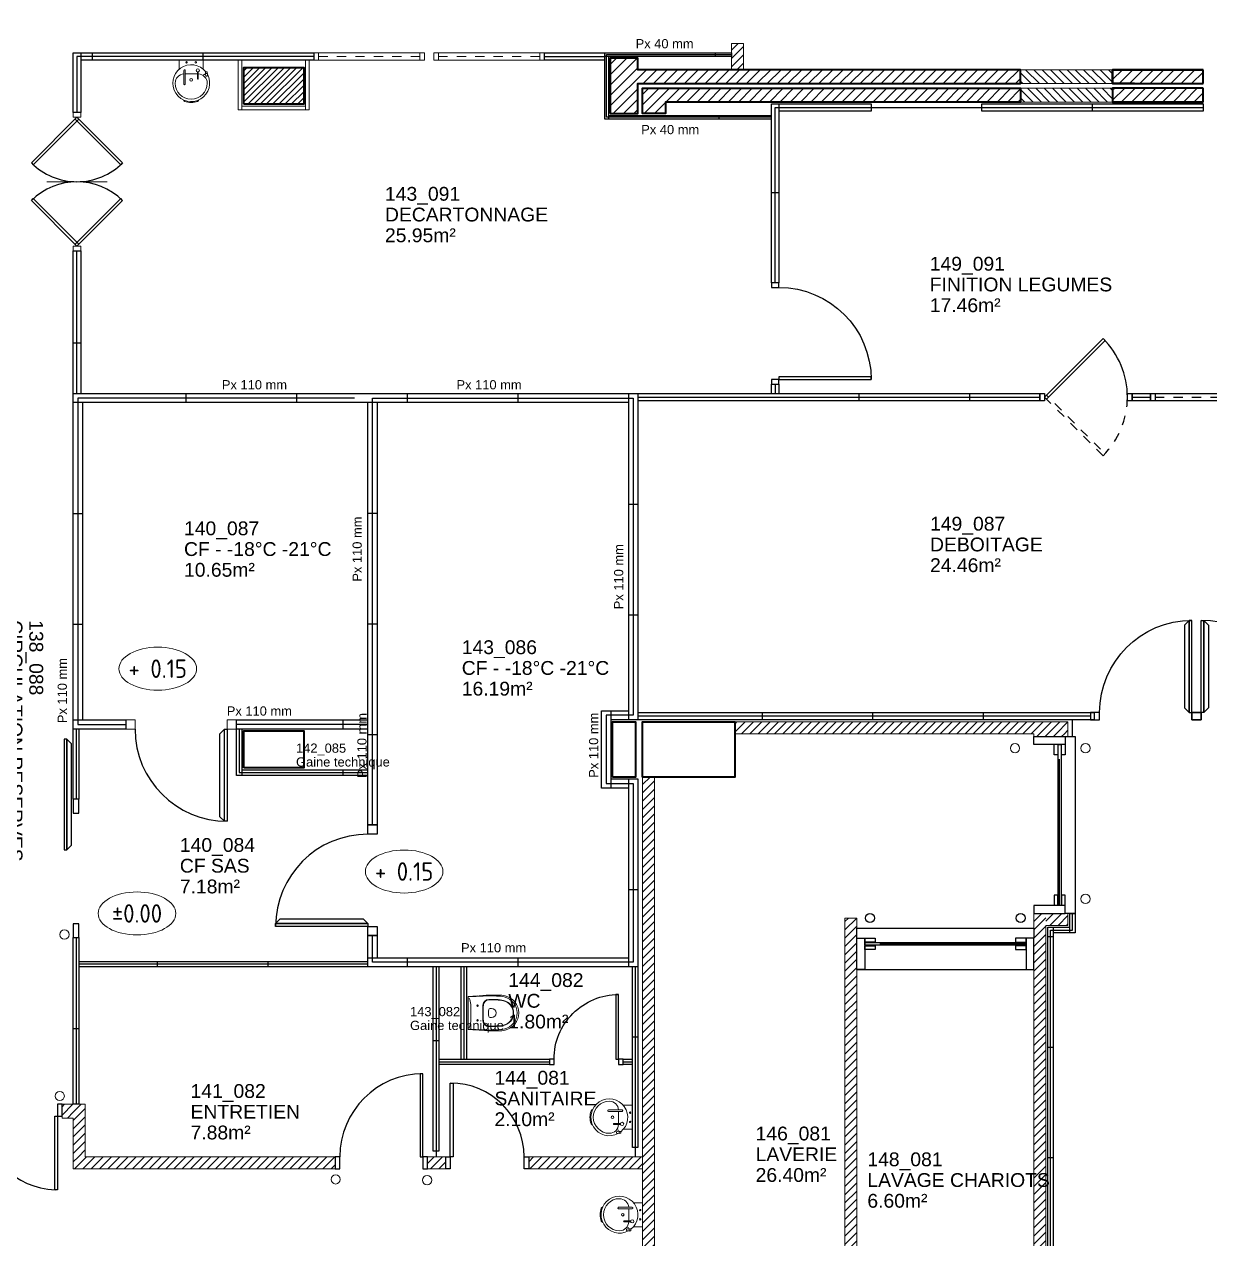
# Model space of a CAD drawing. Header units: metres. Extents: x -8 to 247, y -4 to 148.
# Drawn here: x 138.28 to 151.14, y 80.04 to 93.22 of the extents above; entities that cross this region are included whole.
import ezdxf
from ezdxf.enums import TextEntityAlignment as Align

# ---------------------------------------------------------------- set-up
doc = ezdxf.new("R2010")
doc.units = ezdxf.units.M
doc.header["$LTSCALE"] = 5
for name, pattern in [('AXE', [2, 1.25, -0.25, 0.25, -0.25]), ('AXES', [50.8, 31.75, -6.35, 6.35, -6.35]), ('CACHE', [9.525, 6.35, -3.175]), ('CACHÉ', [0.25, 0.125, -0.125])]:
    doc.linetypes.add(name, pattern=pattern)
doc.layers.get('0').update_dxf_attribs({"lineweight": 0})
for name, color, linetype, lineweight in [('007 Fenêtres', 4, 'Continuous', 0), ('_AC2R-PRO-MACON', 7, 'Continuous', 5), ('_AC2R-PRO-MACONNERIE-130 mm', 7, 'Continuous', 18), ('_AC2R-PRO-PANNEAUX 110mm', 7, 'Continuous', 9), ('_AC2R-PRO-PANNEAUX 40mm', 7, 'Continuous', 5), ('A_MURS_STRU', 7, 'Continuous', 35), ('A_SANI', 5, 'Continuous', 20), ('RDC', 7, 'Continuous', 0)]:
    doc.layers.add(name, color=color, linetype=linetype, lineweight=lineweight)
for name, color, linetype in [('A_Etiqu_Gaine', 7, 'Continuous'), ('A_Etiqu_Gaine_ancien', 7, 'Continuous'), ('A_Etiqu_Gaine_code', 7, 'Continuous'), ('A_Etiqu_Local', 7, 'Continuous'), ('A_MUR_CLOI', 7, 'Continuous'), ('A_PORT', 7, 'Continuous')]:
    doc.layers.add(name, color=color, linetype=linetype)
doc.styles.add('ARIAL', font='arial.ttf', dxfattribs={"height": 30})
doc.styles.add('Attribut', font='arial.ttf')
doc.styles.add('COTES', font='isocp.shx', dxfattribs={"height": 20})
doc.linetypes.add('ISOLATION', pattern='A,0.0001,-0.1,[134,ltypeshp.shx,S=0.1,R=0,X=-0.1,Y=0],-0.2,[134,ltypeshp.shx,S=0.1,R=180,X=0.1,Y=0],-0.1', length=0.4001)
pattern_1 = [(45, (106.24705, -69.066566), (-0.04490128, 0.04490128), [])]
pattern_2 = [(45, (-118.550106, -211.35183), (-0.044901281, 0.044901281), [])]

# ---------------------------------------------------------------- blocks, each defined once
blk = doc.blocks.new('Porte90-VV-ep8')
at = {"linetype": 'Continuous', "flags": 128}
for points in [[(5, 4), (68.6, 67.6), (70.8, 65.5), (7.1, 1.9), (5, 4)], [(5, 8), (5, 0), (0, 0), (0, 8), (5, 8)], [(100, 8), (100, 0), (95, 0), (95, 8), (100, 8)]]:
    blk.add_lwpolyline(points, dxfattribs=at)
at = {"linetype": 'CACHÉ', "flags": 128}
blk.add_lwpolyline([(5, 4), (68.6, -59.6), (70.8, -57.5), (7.1, 6.1), (5, 4)], dxfattribs=at)
at = {"linetype": 'Continuous'}
blk.add_arc((5, 4), 90, 0, 45, dxfattribs=at)
at = {"linetype": 'CACHÉ'}
blk.add_arc((5, 4), 90, 315, 0, dxfattribs=at)
blk = doc.blocks.new('LAVE-MAINS')
for p, q in [((-13, 0), (-13, -9.8)), ((13, 0), (-13, 0)), ((13, 0), (13, -9.8)), ((-8, -11.2), (-8, -26)), ((-6.4, -11.2), (-6.4, -26)), ((6.8, -20.1), (6.8, -12.9)), ((7.7, -20.1), (7.7, -12.9)), ((15.5, -12.7), (15.5, -14.4)), ((17.4, -12.7), (15.5, -12.7)), ((17.4, -14.4), (17.4, -12.7)), ((-6.4, -15), (6.8, -15)), ((15.4, -15.5), (13.5, -15.5)), ((15.2, -14.4), (17.7, -14.4)), ((15.8, -17.3), (15.2, -14.4)), ((17.2, -17.3), (15.8, -17.3)), ((17.7, -14.4), (17.2, -17.3))]:
    blk.add_line(p, q)
for centre, radius in [((-5, -2.5), 0.8), ((5, -2.5), 0.8), ((7.2, -11.2), 1.75), ((0, -21.5), 1.45)]:
    blk.add_circle(centre, radius)
for centre, radius, start, end in [((0, -25), 20, 37.9519, 28.7298), ((-7.2, -11.2), 0.8, 0, 180), ((-7.4, -25), 10, 93.5292, 179.7497), ((0, -25), 17.4, 180.0042, 359.9958), ((-7.2, -26), 0.8, 180, 0), ((7.2, -20.1), 0.45, 180, 0), ((7.4, -25), 10, 0.2503, 88.4782), ((-6.3, -42.8), 2.12, 189.2073, 251.3363), ((0, -25), 21, 250.4755, 289.5245), ((6.3, -42.8), 2.12, 288.6637, 350.7927)]:
    blk.add_arc(centre, radius, start, end)
blk = doc.blocks.new('A$C5AEA0F8C')
at = {"linetype": 'AXES', "ltscale": 0.01}
blk.add_line((1.75, 0.28), (0, 0.28), dxfattribs=at)
at = {"linetype": 'CACHE', "ltscale": 0.5}
for points in [[(-0.085, 0.34), (-0.085, 0.34), (-0.085, 0.45), (1.835, 0.45), (1.835, 0.34), (1.835, 0.34)], [(0, 0.295), (1.75, 0.295), (1.75, 0.265), (0, 0.265), (0, 0.295)]]:
    blk.add_lwpolyline(points, dxfattribs=at)
at = {"ltscale": 100}
for points in [[(-0.085, 0), (-0.085, 0.34), (0, 0.34), (0, 0)], [(1.835, 0), (1.835, 0.34), (1.75, 0.34), (1.75, 0)]]:
    blk.add_lwpolyline(points, close=True, dxfattribs=at)
for points in [[(0, 0.34), (0.115, 0.34), (0.115, 0.3), (0, 0.3), (0, 0.34)], [(1.75, 0.34), (1.635, 0.34), (1.635, 0.3), (1.75, 0.3), (1.75, 0.34)], [(0, 0.26), (0.115, 0.26), (0.115, 0.22), (0, 0.22), (0, 0.26)], [(1.75, 0.26), (1.635, 0.26), (1.635, 0.22), (1.75, 0.22), (1.75, 0.26)]]:
    blk.add_lwpolyline(points, dxfattribs=at)
for centre in [(0.0575, 0.56), (1.6925, 0.56)]:
    blk.add_circle(centre, 0.05, dxfattribs=at)
blk = doc.blocks.new('A$C1FAD6000')
at = {"linetype": 'AXE', "ltscale": 0.01}
blk.add_line((0.05, -0.04), (1.15, -0.04), dxfattribs=at)
blk.add_lwpolyline([(1.2, -0.08), (0, -0.08), (0, -0.08), (0, 0), (1.2, 0)], close=True)
at = {"ltscale": 100}
for points in [[(0, 0), (0.05, 0), (0.05, -0.08), (0, -0.08)], [(1.15, 0), (1.2, 0), (1.2, -0.08), (1.15, -0.08)]]:
    blk.add_lwpolyline(points, close=True, dxfattribs=at)
blk = doc.blocks.new('Porte100-ep8')
at = {"linetype": 'Continuous', "flags": 128}
for points in [[(5, 8), (5, 108), (8, 108), (8, 8), (5, 8)], [(5, 8), (5, 0), (0, 0), (0, 8), (5, 8)], [(110, 8), (110, 0), (105, 0), (105, 8), (110, 8)]]:
    blk.add_lwpolyline(points, dxfattribs=at)
at = {"linetype": 'Continuous'}
blk.add_arc((5, 8), 100, 0, 90, dxfattribs=at)
blk = doc.blocks.new('A$C7E4E28A2')
at = {"linetype": 'AXE', "ltscale": 0.01}
blk.add_line((0.05, -0.04), (1.15, -0.04), dxfattribs=at)
blk.add_lwpolyline([(1.2, -0.08), (0, -0.08), (0, -0.08), (0, 0), (1.2, 0)], close=True)
at = {"ltscale": 100}
for points in [[(0, 0), (0.05, 0), (0.05, -0.08), (0, -0.08)], [(1.15, 0), (1.2, 0), (1.2, -0.08), (1.15, -0.08)]]:
    blk.add_lwpolyline(points, close=True, dxfattribs=at)
blk = doc.blocks.new('Porte-coul-120-ep6')
at = {"linetype": 'Continuous'}
for points in [[(-16, 65.2), (-16, -54.8), (-13, -54.8), (-13, 65.2), (-16, 65.2)], [(-13, 65.2), (-13, -54.8), (-8, -49.8), (-8, 60.2), (-13, 65.2)], [(-6, -15), (0, -15), (0, 0), (-6, 0), (-6, -15)], [(-6, -150), (0, -150), (0, -135), (-6, -135), (-6, -150)]]:
    blk.add_lwpolyline(points, dxfattribs=at)
blk.add_lwpolyline([(-13, -67, 0, 0, 0), (-13, -84.7, 5, 0, 0), (-13, -98.1, 0, 0, 0)], format="xyseb")
blk = doc.blocks.new('Porte100-cf-ep10')
at = {"linetype": 'Continuous', "flags": 128}
for points in [[(10, 10), (10, 110), (13, 110), (13, 10), (10, 10)], [(13, 10), (13, 110), (18, 105), (18, 15), (13, 10)], [(10, 10), (10, 0), (0, 0), (0, 10), (10, 10)], [(120, 10), (120, 0), (110, 0), (110, 10), (120, 10)]]:
    blk.add_lwpolyline(points, dxfattribs=at)
at = {"linetype": 'Continuous'}
blk.add_arc((10, 10), 100, 0, 90, dxfattribs=at)
blk = doc.blocks.new('Niv')
at = {"color": 143}
blk.add_ellipse((0, 0), major_axis=(-42.1, 0), ratio=0.553951, dxfattribs=at)
at = {"style": 'COTES'}
blk.add_attdef('%%P0.00', text='', height=20, dxfattribs=at).set_placement((0, 0), align=Align.MIDDLE_CENTER)
blk = doc.blocks.new('Porte70-ep6')
at = {"linetype": 'Continuous', "flags": 128}
for points in [[(6, -5), (0, -5), (0, 0), (6, 0), (6, -5)], [(6, -5), (76, -5), (76, -8), (6, -8), (6, -5)], [(6, -80), (0, -80), (0, -75), (6, -75), (6, -80)]]:
    blk.add_lwpolyline(points, dxfattribs=at)
at = {"linetype": 'Continuous'}
blk.add_arc((6, -5), 70, 270, 0, dxfattribs=at)
blk = doc.blocks.new('A$C43EE49F6')
at = {"linetype": 'Continuous'}
for points in [[(0.05, 0.13), (0.05, 0.93), (0.08, 0.93), (0.08, 0.13), (0.05, 0.13)], [(0.05, 0.13), (0.05, 0), (0, 0), (0, 0.13), (0.05, 0.13)], [(0.9, 0.13), (0.9, 0), (0.85, 0), (0.85, 0.13), (0.9, 0.13)]]:
    blk.add_lwpolyline(points, dxfattribs=at)
blk.add_arc((0.05, 0.13), 0.8, 360, 90, dxfattribs=at)
blk = doc.blocks.new('A$C7E3744BD')
for p, q in [((-0.05, 0.271), (-0.05, 0.256)), ((0.05, 0.271), (0.05, 0.256))]:
    blk.add_line(p, q)
at = {"ltscale": 100}
blk.add_line((-0.178, 0.02), (0.178, 0.02), dxfattribs=at)
for centre in [(-0.08, 0.12), (0.08, 0.12)]:
    blk.add_circle(centre, 0.008)
for centre, radius, start, end in [((0, 0.379), 0.19, 90, 168.1162), ((0, 0.372), 0.178, 90, 167.7106), ((0, 0.379), 0.19, 11.8838, 90), ((0, 0.372), 0.178, 12.2894, 90), ((0.205, 0.336), 0.4, 168.1162, 177.9759), ((0.266, 0.315), 0.45, 167.7106, 178.4657), ((0.266, 0.315), 0.412, 167.7106, 178.4657), ((0.266, 0.315), 0.407, 167.7106, 178.4657), ((0, 0.372), 0.14, 90, 167.7106), ((0, 0.372), 0.135, 90, 167.7106), ((0, 0.372), 0.14, 12.2894, 90), ((0, 0.372), 0.135, 12.2894, 90), ((-0.266, 0.315), 0.407, 1.5343, 12.2894), ((-0.266, 0.315), 0.412, 1.5343, 12.2894), ((-0.266, 0.315), 0.45, 1.5343, 12.2894), ((-0.205, 0.336), 0.4, 2.0241, 11.8838), ((1.005, 0.307), 1.2, 177.9759, 185.3183), ((1.115, 0.278), 1.3, 177.8769, 180.8943), ((1.115, 0.278), 1.262, 177.8769, 180.8943), ((1.115, 0.278), 1.257, 177.8769, 180.8943), ((0, 0.271), 0.05, 360, 180), ((-1.115, 0.278), 1.257, 359.1057, 2.1231), ((-1.115, 0.278), 1.262, 359.1057, 2.1231), ((-1.115, 0.278), 1.3, 359.1057, 2.1231), ((-1.005, 0.307), 1.2, 354.6817, 2.0241), ((-4.675, -0.17), 4.5, 3.6445, 4.6693), ((5.314, 0.355), 5.5, 181.0116, 182.6085), ((5.314, 0.355), 5.462, 181.0116, 181.1837), ((-0.082, 0.244), 0.065, 181.1837, 266.7423), ((5.314, 0.355), 5.457, 181.0116, 181.1837), ((-0.082, 0.244), 0.06, 181.1837, 266.7423), ((0, 1.676), 1.495, 266.7423, 273.2577), ((0, 1.676), 1.5, 266.7423, 273.2577), ((-0.035, 0.256), 0.015, 180, 262.9459), ((0, 0.539), 0.3, 262.9459, 277.0541), ((0.035, 0.256), 0.015, 277.0541, 0), ((0.082, 0.244), 0.065, 273.2577, 358.8163), ((0.082, 0.244), 0.06, 273.2577, 358.8163), ((-5.314, 0.355), 5.457, 358.8163, 358.9884), ((-5.314, 0.355), 5.462, 358.8163, 358.9884), ((-5.314, 0.355), 5.5, 357.3915, 358.9884), ((4.675, -0.17), 4.5, 175.3307, 176.3555), ((14.791, 0.973), 15, 183.2761, 183.6431), ((14.807, 0.729), 15, 182.3853, 182.7047), ((-0.08, -0.153), 0.2, 93.5384, 114.0151), ((0, -1.451), 1.5, 90, 93.5384), ((0, -1.451), 1.5, 86.4616, 90), ((0.08, -0.153), 0.2, 65.9849, 86.4616), ((-14.807, 0.729), 15, 357.2953, 357.6147), ((-14.791, 0.973), 15, 356.3569, 356.7239)]:
    blk.add_arc(centre, radius, start, end)
blk = doc.blocks.new('A$C312D75F8')
at = {"linetype": 'Continuous'}
for points in [[(-0.05, 0.13), (-0.05, 1.03), (-0.08, 1.03), (-0.08, 0.13), (-0.05, 0.13)], [(-1, 0.13), (-1, 0), (-0.95, 0), (-0.95, 0.13), (-1, 0.13)], [(-0.05, 0.13), (-0.05, 0), (0, 0), (0, 0.13), (-0.05, 0.13)]]:
    blk.add_lwpolyline(points, dxfattribs=at)
blk.add_arc((-0.05, 0.13), 0.9, 90, 180, dxfattribs=at)
blk = doc.blocks.new('A_Etiqu_Local')
at = {"style": 'Attribut', "flags": 1}
for tag, p in [('CODE_HOPITAL', (-0.446, 1.632)), ('CODE_SITE', (-0.446, 1.407)), ('CODE_BATIMENT', (-0.446, 1.182)), ('CODE_SECTEUR', (-0.446, 0.957)), ('CODE_ETAGE', (-0.446, 0.732)), ('NOM_NORMALISE', (-0.446, -0.843)), ('SECTEUR_ACTIVITE', (-0.446, -1.068)), ('SOUS_SECTEUR_ACTIVITE', (-0.446, -1.293)), ('VOLUME', (-0.446, -1.518)), ('SERVICE', (-0.446, -1.743)), ('CODE_UG', (-0.446, -1.968)), ('CODE_UA', (-0.446, -2.193)), ('CODE_POLE', (-0.446, -2.418)), ('OCCUPANT_EXTERNE', (-0.446, -2.643)), ('DISPONIBILITE', (-0.446, -2.868)), ('ACCES_HANDICAPES', (-0.446, -3.093)), ('NATURE_SOL', (-0.446, -3.318)), ('RISQUE_LABORATOIRE', (-0.446, -3.543)), ('AMIANTE', (-0.446, -3.768))]:
    blk.add_attdef(tag, p, '', height=0.15, dxfattribs=at)
at = {"layer": 'A_Etiqu_Local', "style": 'Attribut'}
for tag, p in [('CODE_PIECE', (-0.446, 0.282)), ('NOM_USAGE', (-0.446, 0.057)), ('SURFACE', (-0.446, -0.168))]:
    blk.add_attdef(tag, p, '', height=0.15, dxfattribs=at)
blk = doc.blocks.new('A_Etiqu_Gaine')
at = {"style": 'Attribut', "flags": 1}
for tag, p in [('CODE_HOPITAL', (-0.432, 0.865)), ('CODE_SITE', (-0.432, 0.715)), ('CODE_BATIMENT', (-0.432, 0.565)), ('CODE_SECTEUR', (-0.432, 0.415)), ('CODE_ETAGE', (-0.432, 0.265)), ('NOM_NORMALISE', (-0.432, -0.335)), ('SECTEUR_ACTIVITE', (-0.432, -0.485)), ('SOUS_SECTEUR_ACTIVITE', (-0.432, -0.635)), ('SURFACE', (-0.432, -0.785)), ('CODE_UG', (-0.432, -0.935)), ('CODE_POLE', (-0.432, -1.085)), ('AMIANTE', (-0.432, -1.235))]:
    blk.add_attdef(tag, p, '', height=0.1, dxfattribs=at)
at = {"layer": 'A_Etiqu_Gaine', "style": 'Attribut'}
blk.add_attdef('NOM_USAGE', (-0.432, -0.185), '', height=0.1, dxfattribs=at)
at = {"layer": 'A_Etiqu_Gaine_ancien', "style": 'Attribut'}
blk.add_attdef('CODE_PIECE_ANCIEN', (-0.432, 0.115), '', height=0.1, dxfattribs=at)
at = {"layer": 'A_Etiqu_Gaine_code', "style": 'Attribut'}
blk.add_attdef('CODE_PIECE', (-0.432, -0.035), '', height=0.1, dxfattribs=at)
blk = doc.blocks.new('Porte100-cf-ep8')
at = {"linetype": 'Continuous', "flags": 128}
for points in [[(10, 8), (10, 108), (13, 108), (13, 8), (10, 8)], [(13, 8), (13, 108), (18, 103), (18, 13), (13, 8)], [(10, 8), (10, 0), (0, 0), (0, 8), (10, 8)], [(120, 8), (120, 0), (110, 0), (110, 8), (120, 8)]]:
    blk.add_lwpolyline(points, dxfattribs=at)
at = {"linetype": 'Continuous'}
blk.add_arc((10, 8), 100, 0, 90, dxfattribs=at)

msp = doc.modelspace()

# ---------------------------------------------------------------- hatches: boundary and pattern name
at = {"layer": '_AC2R-PRO-MACON', "ltscale": 0.01}
h = msp.add_hatch(dxfattribs=at)
h.set_pattern_fill('ANSI31', color=8, scale=0.02, angle=90, style=0)
h.set_pattern_definition([(135, (-118.550106, -211.35183), (-0.044901281, -0.044901281), [])])
h.paths.add_polyline_path([(149.091, 92.724), (150.091, 92.724), (150.091, 92.574), (149.091, 92.574)])
h.paths.add_polyline_path([(149.091, 92.524), (150.091, 92.524), (150.091, 92.374), (149.091, 92.374)])
at = {"layer": '_AC2R-PRO-MACONNERIE-130 mm'}
h = msp.add_hatch(dxfattribs=at)
h.set_pattern_fill('ANSI31', color=8, scale=0.02, style=0)
h.set_pattern_definition([(45, (-118.550106, -211.35183), (-0.044901281, 0.044901281), [])])
h.paths.add_polyline_path([(145.956, 92.724), (146.086, 92.724), (146.086, 93.009), (145.956, 93.009)])
h = msp.add_hatch(dxfattribs=at)
h.set_pattern_fill('ANSI31', color=8, scale=0.02, style=0)
h.set_pattern_definition(pattern_1)
h.paths.add_polyline_path([(149.606, 85.649), (145.991, 85.649), (145.991, 85.519), (149.606, 85.519)])
h = msp.add_hatch(dxfattribs=at)
h.set_pattern_fill('ANSI31', color=8, scale=0.02, style=0)
h.set_pattern_definition(pattern_1)
h.paths.add_polyline_path([(149.606, 85.519), (149.236, 85.519), (149.236, 85.489), (149.606, 85.489)])
h = msp.add_hatch(dxfattribs=at)
h.set_pattern_fill('ANSI31', color=8, scale=0.02, style=0)
h.set_pattern_definition(pattern_2)
h.paths.add_polyline_path([(145.121, 85.049), (144.991, 85.049), (144.991, 78.449), (144.991, 78.449), (145.121, 78.449)])
h = msp.add_hatch(dxfattribs=at)
h.set_pattern_fill('ANSI31', color=8, scale=0.02, style=0)
h.set_pattern_definition(pattern_1)
h.paths.add_polyline_path([(149.366, 78.149), (149.236, 78.149), (149.236, 77.019), (149.366, 77.019)])
h.paths.add_polyline_path([(149.236, 78.149), (149.366, 78.149), (149.366, 83.569), (149.236, 83.569), (149.236, 80.476), (149.239, 80.476), (149.239, 79.961), (149.239, 79.659), (149.236, 79.659)])
h = msp.add_hatch(dxfattribs=at)
h.set_pattern_fill('ANSI31', color=8, scale=0.02, style=0)
h.set_pattern_definition([(45, (107.84121, 38.099466), (-0.04490128, 0.04490128), [])])
h.paths.add_polyline_path([(149.606, 83.569), (149.576, 83.569), (149.366, 83.569), (149.366, 83.439), (149.606, 83.439)])
h = msp.add_hatch(dxfattribs=at)
h.set_pattern_fill('ANSI31', color=8, scale=0.02, style=0)
h.set_pattern_definition(pattern_2)
h.paths.add_polyline_path([(147.316, 83.519), (147.186, 83.519), (147.186, 79.52), (147.316, 79.52)])
h = msp.add_hatch(dxfattribs=at)
h.set_pattern_fill('ANSI31', color=8, scale=0.02, style=0)
h.set_pattern_definition(pattern_1)
h.paths.add_polyline_path([(138.816, 81.499), (138.694, 81.499), (138.694, 81.349), (138.816, 81.349)])
h = msp.add_hatch(dxfattribs=at)
h.set_pattern_fill('ANSI31', color=8, scale=0.02, style=0)
h.set_pattern_definition(pattern_1)
h.paths.add_polyline_path([(138.946, 81.499), (138.816, 81.499), (138.816, 80.929), (138.946, 80.929)])
h = msp.add_hatch(dxfattribs=at)
h.set_pattern_fill('ANSI31', color=8, scale=0.02, style=0)
h.set_pattern_definition(pattern_1)
h.paths.add_polyline_path([(143.756, 80.929), (143.756, 80.799), (143.706, 80.799), (143.706, 80.799), (144.991, 80.799), (144.991, 80.929)])
h.paths.add_polyline_path([(142.608, 80.929), (142.608, 80.929), (142.658, 80.929), (142.658, 80.799), (142.906, 80.799), (142.906, 80.799), (142.856, 80.799), (142.856, 80.929)])
h.paths.add_polyline_path([(138.816, 80.929), (138.816, 80.799), (141.658, 80.799), (141.658, 80.929), (141.708, 80.929), (141.708, 80.929)])
at = {"layer": 'A_MUR_CLOI'}
h = msp.add_hatch(dxfattribs=at)
h.set_pattern_fill('ANSI31', color=8, scale=0.015, style=0)
h.paths.add_polyline_path([(178.316, 113.499), (178.316, 113.999), (178.666, 113.999), (178.666, 113.499)])
h.paths.add_polyline_path([(174.316, 113.499), (174.316, 113.999), (174.666, 113.999), (174.666, 113.499)])
h.paths.add_polyline_path([(159.466, 114.024), (159.466, 114.674), (160.116, 114.674), (160.116, 114.024)])
h.paths.add_polyline_path([(159.541, 106.824), (159.541, 107.474), (160.041, 107.474), (160.041, 106.824)])
h.paths.add_polyline_path([(166.141, 106.849), (166.141, 107.449), (166.941, 107.449), (166.941, 106.849)])
h.paths.add_polyline_path([(173.391, 106.824), (173.391, 107.474), (174.291, 107.474), (174.291, 106.824)])
h.paths.add_polyline_path([(174.316, 106.824), (174.316, 107.474), (174.666, 107.474), (174.666, 106.824)])
h.paths.add_polyline_path([(178.316, 106.824), (178.316, 107.474), (178.666, 107.474), (178.666, 106.824)])
h.paths.add_polyline_path([(166.141, 99.649), (166.141, 100.249), (166.941, 100.249), (166.941, 99.649)])
h.paths.add_polyline_path([(159.241, 99.649), (159.241, 100.249), (160.041, 100.249), (160.041, 99.649)])
h.paths.add_polyline_path([(152.116, 99.649), (152.116, 100.249), (153.066, 100.249), (153.066, 99.649)])
h.paths.add_polyline_path([(151.716, 99.649), (151.716, 100.249), (152.066, 100.249), (152.066, 99.649)])
h.paths.add_polyline_path([(115.366, 92.349), (115.366, 92.749), (116.016, 92.749), (116.016, 92.349)])
h.paths.add_polyline_path([(120.716, 92.349), (120.066, 92.349), (120.066, 92.749), (120.716, 92.749)])
edge = h.paths.add_edge_path()
edge.add_line((116.016, 92.349), (115.366, 92.349))
h = msp.add_hatch(dxfattribs=at)
h.set_pattern_fill('ANSI31', color=8, scale=0.025, style=0)
h.paths.add_polyline_path([(144.641, 92.249), (144.941, 92.249), (144.941, 92.574), (149.091, 92.574), (149.091, 92.724), (144.941, 92.724), (144.941, 92.849), (144.641, 92.849)])
edge = h.paths.add_edge_path(flags=17)
edge.add_line((144.991, 92.249), (144.991, 92.524))
edge.add_line((144.991, 92.524), (149.091, 92.524))
edge.add_line((149.091, 92.524), (149.091, 92.374))
edge.add_line((149.091, 92.374), (145.241, 92.374))
edge.add_line((145.241, 92.374), (145.241, 92.249))
edge.add_line((145.241, 92.249), (144.991, 92.249))
edge.add_line((144.991, 92.249), (144.991, 92.524))
h = msp.add_hatch(dxfattribs=at)
h.set_pattern_fill('ANSI31', color=8, scale=0.015, style=0)
h.paths.add_polyline_path([(136.266, 92.349), (136.266, 92.749), (136.916, 92.749), (136.916, 92.349)])
h.paths.add_polyline_path([(140.666, 92.349), (140.666, 92.749), (141.316, 92.749), (141.316, 92.349)])
h = msp.add_hatch(dxfattribs=at)
h.set_pattern_fill('ANSI31', color=8, scale=0.025, style=0)
h.paths.add_polyline_path([(151.071, 92.724), (150.091, 92.724), (150.091, 92.574), (150.327, 92.574), (151.071, 92.574)])
h.paths.add_polyline_path([(151.071, 92.524), (150.091, 92.524), (150.091, 92.374), (151.071, 92.374)])

# ---------------------------------------------------------------- linework, layer by layer
at = {"color": 8}
msp.add_line((138.529, 91.509), (139.184, 91.509), dxfattribs=at)
at = {"color": 8, "linetype": 'Continuous', "flags": 128}
for points in [[(138.816, 92.209), (138.896, 92.209), (138.896, 92.259), (138.816, 92.259), (138.816, 92.209)], [(138.816, 90.809), (138.896, 90.809), (138.896, 90.759), (138.816, 90.759), (138.816, 90.809)], [(139.386, 85.569), (139.386, 85.669), (139.486, 85.669), (139.486, 85.569), (139.386, 85.569)], [(140.486, 85.569), (140.486, 85.669), (140.586, 85.669), (140.586, 85.569), (140.486, 85.569)]]:
    msp.add_lwpolyline(points, dxfattribs=at)
at = {"color": 8, "ltscale": 100}
for centre in [(149.032, 85.362), (149.796, 85.362), (149.796, 83.727)]:
    msp.add_circle(centre, 0.05, dxfattribs=at)
at = {"layer": '_AC2R-PRO-MACON', "color": 8}
for points in [[(149.091, 92.724), (150.091, 92.724), (150.091, 92.574), (149.091, 92.574)], [(149.091, 92.524), (150.091, 92.524), (150.091, 92.374), (149.091, 92.374)]]:
    msp.add_lwpolyline(points, close=True, dxfattribs=at)
at = {"layer": '_AC2R-PRO-MACONNERIE-130 mm', "color": 8}
for p, q in [((145.991, 85.649), (149.606, 85.649)), ((145.991, 85.519), (149.236, 85.519)), ((144.991, 85.049), (144.991, 78.449)), ((145.121, 85.049), (145.121, 78.449)), ((149.236, 83.569), (149.236, 77.019)), ((149.606, 83.439), (149.606, 83.569)), ((149.686, 83.569), (149.686, 83.439)), ((149.366, 83.439), (149.366, 77.019)), ((149.606, 83.439), (149.366, 83.439)), ((138.946, 81.499), (138.694, 81.499)), ((138.694, 81.499), (138.694, 81.349)), ((138.816, 81.349), (138.694, 81.349))]:
    msp.add_line(p, q, dxfattribs=at)
for points in [[(146.086, 93.009), (145.956, 93.009), (145.956, 92.724), (146.086, 92.724)], [(147.186, 83.519), (147.316, 83.519), (147.316, 79.52), (147.186, 79.52)]]:
    msp.add_lwpolyline(points, close=True, dxfattribs=at)
for points in [[(149.236, 85.519), (149.236, 85.489), (149.606, 85.489), (149.606, 85.649)], [(138.946, 81.499), (138.946, 80.929)], [(141.708, 80.799), (138.816, 80.799), (138.816, 81.349)], [(138.946, 80.929), (141.708, 80.929)], [(142.608, 80.929), (142.906, 80.929)], [(143.706, 80.929), (144.991, 80.929), (144.991, 80.799), (143.706, 80.799)], [(142.906, 80.799), (142.608, 80.799)]]:
    msp.add_lwpolyline(points, dxfattribs=at)
at = {"layer": '_AC2R-PRO-PANNEAUX 40mm', "color": 8}
for points in [[(141.376, 92.289), (140.606, 92.289), (140.606, 92.829), (140.646, 92.829), (140.646, 92.289)], [(141.336, 92.289), (141.336, 92.829), (141.376, 92.829), (141.376, 92.289)], [(140.646, 92.329), (141.336, 92.329)]]:
    msp.add_lwpolyline(points, dxfattribs=at)
at = {"layer": 'A_MUR_CLOI', "color": 8}
for p, q in [((141.426, 92.829), (138.896, 92.829)), ((145.956, 92.869), (144.581, 92.869)), ((144.841, 89.112), (138.816, 89.112)), ((138.916, 89.112), (138.916, 85.669)), ((142.011, 84.529), (142.011, 89.112)), ((144.841, 85.669), (144.841, 89.212)), ((144.941, 89.212), (144.941, 85.669)), ((149.301, 89.132), (144.941, 89.132)), ((149.891, 85.669), (144.646, 85.669)), ((142.011, 85.067), (140.586, 85.067)), ((140.646, 85.127), (142.011, 85.127)), ((144.841, 82.989), (144.841, 85.029)), ((144.841, 84.929), (144.546, 84.929)), ((149.656, 83.389), (149.656, 83.569)), ((149.386, 77.039), (149.386, 83.419)), ((149.446, 83.419), (149.446, 77.039)), ((138.816, 81.499), (138.816, 83.308)), ((149.416, 83.389), (149.656, 83.389)), ((149.686, 83.359), (149.446, 83.359)), ((144.941, 82.989), (138.876, 82.989)), ((142.721, 80.989), (142.721, 82.989)), ((143.021, 82.989), (143.021, 81.989)), ((143.081, 82.989), (143.081, 81.989)), ((144.881, 81.029), (144.881, 82.989))]:
    msp.add_line(p, q, dxfattribs=at)
at = {"layer": 'A_MUR_CLOI', "color": 8, "linetype": 'ISOLATION', "ltscale": 0.06}
msp.add_line((144.781, 81.959), (144.881, 81.959), dxfattribs=at)
at = {"layer": 'A_MUR_CLOI', "color": 8}
for points in [[(138.896, 92.909), (138.896, 92.259), (138.816, 92.259), (138.816, 92.909), (141.426, 92.909)], [(139.026, 92.829), (139.026, 92.909)], [(140.226, 92.829), (140.226, 92.909)], [(141.426, 92.909), (141.426, 92.829)], [(144.581, 92.829), (143.926, 92.829), (143.926, 92.909), (145.956, 92.909)], [(146.391, 92.189), (144.581, 92.189), (144.581, 92.909)], [(145.781, 92.869), (145.781, 92.909)], [(145.956, 92.909), (145.956, 92.869)], [(144.621, 92.869), (144.621, 92.189)], [(146.471, 92.354), (146.471, 90.412), (146.391, 90.412), (146.391, 92.354)], [(146.391, 92.354), (147.471, 92.354)], [(147.471, 92.354), (147.471, 92.274), (146.471, 92.274)], [(151.071, 92.274), (148.671, 92.274), (148.671, 92.354), (151.071, 92.354)], [(149.871, 92.274), (149.871, 92.354)], [(151.071, 92.354), (151.071, 92.274)], [(144.621, 92.229), (146.391, 92.229)], [(145.821, 92.189), (145.821, 92.229)], [(146.471, 91.387), (146.391, 91.387)], [(138.816, 89.762), (138.816, 90.759), (138.896, 90.759), (138.896, 89.762)], [(138.816, 89.762), (138.896, 89.762), (138.896, 89.212)], [(138.816, 84.808), (138.816, 89.762)], [(146.391, 89.212), (146.391, 89.312), (146.471, 89.312), (146.471, 89.212)], [(138.816, 89.212), (149.301, 89.212)], [(140.041, 89.112), (140.041, 89.212)], [(141.241, 89.112), (141.241, 89.212)], [(142.111, 89.112), (142.111, 84.529), (142.011, 84.529)], [(142.441, 89.112), (142.441, 89.212)], [(143.641, 89.112), (143.641, 89.212)], [(147.341, 89.132), (147.341, 89.212)], [(148.541, 89.132), (148.541, 89.212)], [(149.301, 89.212), (149.301, 89.132)], [(138.816, 87.909), (138.916, 87.909)], [(142.011, 87.912), (142.111, 87.912)], [(144.841, 88.009), (144.941, 88.009)], [(142.011, 86.712), (142.111, 86.712)], [(144.841, 86.809), (144.941, 86.809)], [(138.816, 86.707), (138.916, 86.707)], [(138.816, 85.669), (139.386, 85.669), (139.386, 85.569), (138.816, 85.569)], [(140.586, 85.669), (141.741, 85.669), (141.741, 85.569), (140.586, 85.569)], [(140.586, 85.067), (140.586, 85.669)], [(141.741, 85.67), (142.011, 85.67)], [(144.546, 84.929), (144.546, 85.769), (144.841, 85.769)], [(144.646, 85.769), (144.646, 84.929)], [(144.941, 85.749), (149.891, 85.749)], [(146.291, 85.669), (146.291, 85.749)], [(147.491, 85.669), (147.491, 85.749)], [(148.691, 85.669), (148.691, 85.749)], [(149.891, 85.749), (149.891, 85.669)], [(138.876, 85.569), (138.876, 84.808), (138.816, 84.808)], [(140.646, 85.569), (140.646, 85.067)], [(142.011, 85.57), (141.741, 85.57)], [(142.011, 85.512), (142.111, 85.512)], [(141.741, 85.127), (141.741, 85.067)], [(144.646, 85.029), (144.941, 85.029)], [(144.941, 85.029), (144.941, 81.029), (144.881, 81.029)], [(144.841, 83.829), (144.941, 83.829)], [(149.626, 83.359), (149.626, 83.569), (149.686, 83.569), (149.686, 83.359)], [(149.386, 83.419), (149.626, 83.419)], [(138.816, 83.308), (138.876, 83.308)], [(138.876, 83.308), (138.876, 81.499), (138.816, 81.499)], [(142.011, 83.329), (142.111, 83.329), (142.111, 83.089)], [(142.011, 82.989), (142.011, 83.329)], [(149.386, 83.319), (149.446, 83.319)], [(138.876, 83.049), (142.011, 83.049)], [(139.731, 82.989), (139.731, 83.049)], [(140.931, 82.989), (140.931, 83.049)], [(142.011, 83.089), (144.841, 83.089)], [(142.441, 82.989), (142.441, 83.089)], [(143.641, 82.989), (143.641, 83.089)], [(142.781, 82.989), (142.781, 80.989), (142.721, 80.989)], [(138.816, 82.319), (138.876, 82.319)], [(142.721, 82.189), (142.781, 82.189)], [(144.881, 82.229), (144.941, 82.229)], [(149.386, 82.119), (149.446, 82.119)], [(142.781, 81.989), (143.981, 81.989), (143.981, 81.929), (142.781, 81.929)], [(144.881, 81.929), (144.781, 81.929), (144.781, 81.989), (144.881, 81.989)], [(149.386, 80.919), (149.446, 80.919)]]:
    msp.add_lwpolyline(points, dxfattribs=at)
at = {"layer": 'A_MUR_CLOI', "color": 8, "linetype": 'ISOLATION', "ltscale": 0.01}
for points in [[(141.426, 92.869), (138.856, 92.869)], [(138.856, 92.869), (138.856, 92.259)], [(143.926, 92.869), (144.581, 92.869)], [(146.391, 92.209), (144.601, 92.209), (144.601, 92.889), (145.956, 92.889)], [(146.431, 90.412), (146.431, 92.314), (151.071, 92.314)], [(138.856, 89.212), (138.856, 90.759)], [(146.431, 89.312), (146.431, 89.212)], [(141.866, 89.162), (138.866, 89.162), (138.866, 85.619), (139.386, 85.619)], [(142.061, 84.529), (142.061, 89.162), (144.891, 89.162), (144.891, 85.719), (144.596, 85.719), (144.596, 84.979), (144.891, 84.979), (144.891, 83.039), (142.061, 83.039), (142.061, 83.329)], [(144.941, 89.172), (149.301, 89.172)], [(150.301, 89.172), (150.501, 89.172)], [(149.85, 85.709), (144.941, 85.709)], [(149.656, 85.489), (149.656, 85.669)], [(138.846, 85.569), (138.846, 84.808)], [(142.011, 85.619), (140.586, 85.619)], [(140.616, 85.569), (140.616, 85.097), (142.011, 85.097)], [(138.846, 83.308), (138.846, 81.499)], [(149.416, 77.039), (149.416, 83.389)], [(142.011, 83.019), (138.876, 83.019)], [(142.751, 82.989), (142.751, 80.929)], [(143.051, 82.989), (143.051, 81.989)], [(144.911, 82.989), (144.911, 80.929)], [(142.781, 81.959), (143.981, 81.959)]]:
    msp.add_lwpolyline(points, dxfattribs=at)
at = {"layer": 'A_MUR_CLOI', "color": 8}
msp.add_lwpolyline([(150.501, 89.132), (150.301, 89.132), (150.301, 89.212), (150.501, 89.212)], close=True, dxfattribs=at)
at = {"layer": 'A_MURS_STRU', "color": 8, "linetype": 'Continuous'}
for p, q in [((141.166, 92.749), (141.316, 92.749)), ((141.316, 92.349), (141.166, 92.349)), ((151.071, 92.374), (150.091, 92.374))]:
    msp.add_line(p, q, dxfattribs=at)
at = {"layer": 'A_MURS_STRU', "color": 8}
for p, q in [((151.071, 92.574), (151.071, 92.724)), ((151.071, 92.374), (151.071, 92.524))]:
    msp.add_line(p, q, dxfattribs=at)
at = {"layer": 'A_MURS_STRU', "color": 8, "linetype": 'Continuous'}
for points in [[(144.641, 92.249), (144.941, 92.249), (144.941, 92.574), (149.091, 92.574), (149.091, 92.724), (144.941, 92.724), (144.941, 92.849), (144.641, 92.849)], [(140.666, 92.349), (140.666, 92.749), (141.316, 92.749), (141.316, 92.349)], [(140.666, 85.149), (140.666, 85.549), (141.316, 85.549), (141.316, 85.149)], [(144.666, 85.049), (144.666, 85.649), (144.916, 85.649), (144.916, 85.049)], [(144.991, 85.049), (144.991, 85.649), (145.991, 85.649), (145.991, 85.049)]]:
    msp.add_lwpolyline(points, close=True, dxfattribs=at)
for points in [[(150.327, 92.574), (150.091, 92.574), (150.091, 92.724), (151.071, 92.724)], [(145.241, 92.249), (144.991, 92.249), (144.991, 92.524), (149.091, 92.524), (149.091, 92.374)], [(151.071, 92.524), (150.091, 92.524), (150.091, 92.374)]]:
    msp.add_lwpolyline(points, dxfattribs=at)
at = {"layer": 'A_MURS_STRU', "color": 8}
for points in [[(151.071, 92.724), (150.091, 92.724), (150.091, 92.574)], [(144.991, 92.249), (144.991, 92.524), (149.091, 92.524), (149.091, 92.374), (145.241, 92.374), (145.241, 92.249), (144.991, 92.249), (144.991, 92.524)], [(150.091, 92.574), (151.071, 92.574)], [(150.091, 92.524), (150.091, 92.374), (151.071, 92.374)], [(151.071, 92.524), (150.091, 92.524)]]:
    msp.add_lwpolyline(points, dxfattribs=at)
at = {"layer": 'A_PORT', "color": 8, "linetype": 'AXES', "ltscale": 0.01}
msp.add_line((149.516, 83.654), (149.516, 85.404), dxfattribs=at)
at = {"layer": 'A_PORT', "color": 8, "linetype": 'Continuous', "flags": 128}
for points in [[(138.856, 92.209), (138.361, 91.715), (138.382, 91.693), (138.877, 92.188)], [(138.856, 92.209), (139.351, 91.715), (139.33, 91.693), (138.835, 92.188)], [(138.856, 90.809), (138.361, 91.304), (138.382, 91.326), (138.877, 90.831), (138.856, 90.809)], [(138.856, 90.809), (139.351, 91.304), (139.33, 91.326), (138.835, 90.831)], [(138.644, 81.499), (138.644, 80.569), (138.614, 80.569), (138.614, 81.369), (138.694, 81.369)], [(138.694, 81.369), (138.694, 81.499), (138.644, 81.499)]]:
    msp.add_lwpolyline(points, dxfattribs=at)
at = {"layer": 'A_PORT', "color": 8, "flags": 128}
for points in [[(140.456, 84.569), (140.406, 84.619), (140.406, 85.519), (140.456, 85.569)], [(140.486, 85.569), (140.486, 84.569), (140.456, 84.569), (140.456, 85.569), (140.486, 85.569)]]:
    msp.add_lwpolyline(points, dxfattribs=at)
at = {"layer": 'A_PORT', "color": 8, "ltscale": 100}
for points in [[(149.576, 85.404), (149.236, 85.404), (149.236, 85.489), (149.576, 85.489)], [(149.496, 85.404), (149.496, 85.289), (149.456, 85.289), (149.456, 85.404)], [(149.576, 85.489), (149.576, 85.289), (149.536, 85.289), (149.536, 85.404)], [(149.576, 83.654), (149.236, 83.654), (149.236, 83.569), (149.576, 83.569), (149.576, 83.769)], [(149.496, 83.654), (149.496, 83.769), (149.456, 83.769), (149.456, 83.654)], [(149.576, 83.769), (149.536, 83.769), (149.536, 83.654)]]:
    msp.add_lwpolyline(points, dxfattribs=at)
at = {"layer": 'A_PORT', "color": 8, "linetype": 'CACHE', "ltscale": 0.5}
msp.add_lwpolyline([(149.531, 85.404), (149.531, 83.654), (149.501, 83.654), (149.501, 85.404), (149.531, 85.404)], dxfattribs=at)
at = {"layer": 'A_PORT', "color": 8, "linetype": 'CACHE'}
for points in [[(149.576, 85.489), (149.686, 85.489), (149.686, 83.569), (149.576, 83.569)], [(147.316, 82.959), (149.236, 82.959)]]:
    msp.add_lwpolyline(points, dxfattribs=at)
at = {"layer": 'A_PORT', "color": 8, "linetype": 'Continuous'}
for centre, radius, start, end in [((138.856, 92.209), 0.7, 225, 315.0122), ((138.856, 90.809), 0.7, 45, 134.9889), ((138.644, 81.369), 0.8, 179.9968, 268.1272)]:
    msp.add_arc(centre, radius, start, end, dxfattribs=at)
at = {"layer": 'A_PORT', "color": 8}
msp.add_arc((140.486, 85.569), 1, 180, 270, dxfattribs=at)
at = {"layer": 'RDC', "color": 8, "ltscale": 100}
for centre in [(138.72, 83.34), (138.669, 81.588), (141.662, 80.683), (142.654, 80.675)]:
    msp.add_circle(centre, 0.05, dxfattribs=at)

# ---------------------------------------------------------------- block references
at = {"color": 8, "ltscale": 100, "xscale": 0.01, "yscale": 0.01, "zscale": 0.01}
for p, values in [((139.732, 86.225), {'%%P0.00': '+ 0.15'}), ((142.405, 84.024), {'%%P0.00': '+ 0.15'}), ((139.507, 83.569), {'%%P0.00': '%%P0.00'})]:
    msp.add_blockref('Niv', p, dxfattribs=at).add_auto_attribs(values)
at = {"layer": '007 Fenêtres', "color": 8, "linetype": 'ISOLATION', "ltscale": 0.01}
for name, p in [('A$C7E4E28A2', (141.426, 92.909)), ('A$C1FAD6000', (142.726, 92.909))]:
    msp.add_blockref(name, p, dxfattribs=at)
at = {"layer": 'A_Etiqu_Gaine', "color": 8}
for p, values in [((141.664, 85.348), {'CODE_PIECE': '142_085', 'NOM_USAGE': 'Gaine technique'}), ((142.901, 82.489), {'CODE_PIECE': '143_082', 'NOM_USAGE': 'Gaine technique'})]:
    msp.add_blockref('A_Etiqu_Gaine', p, dxfattribs=at).add_auto_attribs(values)
at = {"layer": 'A_Etiqu_Local', "color": 8}
ref = msp.add_blockref('A_Etiqu_Local', (142.644, 91.021), dxfattribs=at)
ref.add_attrib('CODE_PIECE', '143_091', (142.197, 91.303), dxfattribs={"height": 0.15, "style": 'Attribut'})
ref.add_attrib('NOM_USAGE', 'DECARTONNAGE', (142.197, 91.078), dxfattribs={"height": 0.15, "style": 'Attribut'})
ref.add_attrib('SURFACE', '25.95m²', (142.197, 90.853), dxfattribs={"height": 0.15, "style": 'Attribut'})
ref = msp.add_blockref('A_Etiqu_Local', (148.553, 90.262), dxfattribs=at)
ref.add_attrib('CODE_PIECE', '149_091', (148.107, 90.544), dxfattribs={"height": 0.15, "style": 'Attribut'})
ref.add_attrib('NOM_USAGE', 'FINITION LEGUMES', (148.107, 90.319), dxfattribs={"height": 0.15, "style": 'Attribut'})
ref.add_attrib('SURFACE', '17.46m²', (148.107, 90.094), dxfattribs={"height": 0.15, "style": 'Attribut'})
ref = msp.add_blockref('A_Etiqu_Local', (140.464, 87.391), dxfattribs=at)
ref.add_attrib('CODE_PIECE', '140_087', (140.017, 87.673), dxfattribs={"height": 0.15, "style": 'Attribut'})
ref.add_attrib('NOM_USAGE', 'CF - -18°C -21°C', (140.017, 87.448), dxfattribs={"height": 0.15, "style": 'Attribut'})
ref.add_attrib('SURFACE', '10.65m²', (140.017, 87.223), dxfattribs={"height": 0.15, "style": 'Attribut'})
ref = msp.add_blockref('A_Etiqu_Local', (148.556, 87.441), dxfattribs=at)
ref.add_attrib('CODE_PIECE', '149_087', (148.11, 87.723), dxfattribs={"height": 0.15, "style": 'Attribut'})
ref.add_attrib('NOM_USAGE', 'DEBOITAGE', (148.11, 87.498), dxfattribs={"height": 0.15, "style": 'Attribut'})
ref.add_attrib('SURFACE', '24.46m²', (148.11, 87.273), dxfattribs={"height": 0.15, "style": 'Attribut'})
ref = msp.add_blockref('A_Etiqu_Local', (138.057, 86.305), dxfattribs=dict(at, rotation=270))
ref.add_attrib('CODE_PIECE', '138_088', (138.339, 86.751), dxfattribs={"height": 0.15, "rotation": 270, "style": 'Attribut'})
ref.add_attrib('NOM_USAGE', 'CIRCULATION RESERVES', (138.114, 86.751), dxfattribs={"height": 0.15, "rotation": 270, "style": 'Attribut'})
ref.add_attrib('SURFACE', '34.00m²', (137.889, 86.751), dxfattribs={"height": 0.15, "rotation": 270, "style": 'Attribut'})
ref = msp.add_blockref('A_Etiqu_Local', (143.476, 86.101), dxfattribs=at)
ref.add_attrib('CODE_PIECE', '143_086', (143.03, 86.383), dxfattribs={"height": 0.15, "style": 'Attribut'})
ref.add_attrib('NOM_USAGE', 'CF - -18°C -21°C', (143.03, 86.158), dxfattribs={"height": 0.15, "style": 'Attribut'})
ref.add_attrib('SURFACE', '16.19m²', (143.03, 85.933), dxfattribs={"height": 0.15, "style": 'Attribut'})
ref = msp.add_blockref('A_Etiqu_Local', (140.419, 83.955), dxfattribs=at)
ref.add_attrib('CODE_PIECE', '140_084', (139.972, 84.237), dxfattribs={"height": 0.15, "style": 'Attribut'})
ref.add_attrib('NOM_USAGE', 'CF SAS', (139.972, 84.012), dxfattribs={"height": 0.15, "style": 'Attribut'})
ref.add_attrib('SURFACE', '7.18m²', (139.972, 83.787), dxfattribs={"height": 0.15, "style": 'Attribut'})
ref = msp.add_blockref('A_Etiqu_Local', (143.981, 82.489), dxfattribs=at)
ref.add_attrib('CODE_PIECE', '144_082', (143.535, 82.771), dxfattribs={"height": 0.15, "style": 'Attribut'})
ref.add_attrib('NOM_USAGE', 'WC', (143.535, 82.546), dxfattribs={"height": 0.15, "style": 'Attribut'})
ref.add_attrib('SURFACE', '1.80m²', (143.535, 82.321), dxfattribs={"height": 0.15, "style": 'Attribut'})
ref = msp.add_blockref('A_Etiqu_Local', (143.831, 81.429), dxfattribs=at)
ref.add_attrib('CODE_PIECE', '144_081', (143.385, 81.711), dxfattribs={"height": 0.15, "style": 'Attribut'})
ref.add_attrib('NOM_USAGE', 'SANITAIRE', (143.385, 81.486), dxfattribs={"height": 0.15, "style": 'Attribut'})
ref.add_attrib('SURFACE', '2.10m²', (143.385, 81.261), dxfattribs={"height": 0.15, "style": 'Attribut'})
ref = msp.add_blockref('A_Etiqu_Local', (140.534, 81.285), dxfattribs=at)
ref.add_attrib('CODE_PIECE', '141_082', (140.088, 81.567), dxfattribs={"height": 0.15, "style": 'Attribut'})
ref.add_attrib('NOM_USAGE', 'ENTRETIEN', (140.088, 81.342), dxfattribs={"height": 0.15, "style": 'Attribut'})
ref.add_attrib('SURFACE', '7.88m²', (140.088, 81.117), dxfattribs={"height": 0.15, "style": 'Attribut'})
ref = msp.add_blockref('A_Etiqu_Local', (146.664, 80.824), dxfattribs=at)
ref.add_attrib('CODE_PIECE', '146_081', (146.218, 81.106), dxfattribs={"height": 0.15, "style": 'Attribut'})
ref.add_attrib('NOM_USAGE', 'LAVERIE', (146.218, 80.881), dxfattribs={"height": 0.15, "style": 'Attribut'})
ref.add_attrib('SURFACE', '26.40m²', (146.218, 80.656), dxfattribs={"height": 0.15, "style": 'Attribut'})
ref = msp.add_blockref('A_Etiqu_Local', (147.877, 80.544), dxfattribs=at)
ref.add_attrib('CODE_PIECE', '148_081', (147.43, 80.826), dxfattribs={"height": 0.15, "style": 'Attribut'})
ref.add_attrib('NOM_USAGE', 'LAVAGE CHARIOTS', (147.43, 80.601), dxfattribs={"height": 0.15, "style": 'Attribut'})
ref.add_attrib('SURFACE', '6.60m²', (147.43, 80.376), dxfattribs={"height": 0.15, "style": 'Attribut'})
at = {"layer": 'A_PORT', "color": 8, "yscale": 0.009999999999990905}
for name, p, xscale, zscale, rotation in [('Porte100-ep8', (146.391, 89.312), -0.009999999999990905, 0.01, 270), ('Porte100-cf-ep10', (142.111, 83.329), 0.009999999999990905, 0.009999999999990905, 90), ('Porte70-ep6', (144.781, 81.929), -0.009999999999990905, 0.01, 270)]:
    msp.add_blockref(name, p, dxfattribs=dict(at, xscale=xscale, zscale=zscale, rotation=rotation))
at = {"layer": 'A_PORT', "color": 8, "zscale": 0.01}
for name, p, xscale, yscale in [('Porte90-VV-ep8', (149.301, 89.132), 0.01, 0.01), ('Porte100-cf-ep8', (151.05, 85.669), -0.01, 0.009999999999990905), ('Porte100-cf-ep8', (150.95, 85.669), 0.01, 0.01), ('Porte-coul-120-ep6', (138.876, 84.808), 0.01, 0.01)]:
    msp.add_blockref(name, p, dxfattribs=dict(at, xscale=xscale, yscale=yscale))
at = {"layer": 'A_PORT', "color": 8}
for name, p in [('A$C1FAD6000', (150.501, 89.212)), ('A$C5AEA0F8C', (147.401, 82.959)), ('A$C312D75F8', (142.658, 80.799)), ('A$C43EE49F6', (142.856, 80.799))]:
    msp.add_blockref(name, p, dxfattribs=at)
at = {"layer": 'A_SANI', "color": 8, "xscale": 0.01, "yscale": 0.01, "zscale": 0.01}
msp.add_blockref('LAVE-MAINS', (140.095, 92.829), dxfattribs=at)
at = {"layer": 'A_SANI', "color": 8, "rotation": 270}
msp.add_blockref('A$C7E3744BD', (143.081, 82.489), dxfattribs=at)
at = {"layer": 'A_SANI', "color": 8, "xscale": 0.009999999999990905, "yscale": 0.009999999999990905, "zscale": 0.009999999999990905, "rotation": 270}
for p in [(144.881, 81.357), (144.991, 80.3)]:
    msp.add_blockref('LAVE-MAINS', p, dxfattribs=at)

# ---------------------------------------------------------------- texts
at = {"layer": '_AC2R-PRO-PANNEAUX 110mm', "color": 8, "style": 'ARIAL'}
for p in [(140.428, 89.256), (140.481, 85.716), (143.022, 83.147)]:
    msp.add_text('Px 110 mm', height=0.1, dxfattribs=at).set_placement(p)
for p in [(144.782, 86.87), (138.746, 85.634), (141.997, 85.038), (144.51, 85.041)]:
    msp.add_text('Px 110 mm', height=0.1, rotation=90, dxfattribs=at).set_placement(p)
at = {"layer": '_AC2R-PRO-PANNEAUX 40mm', "color": 8, "style": 'ARIAL'}
for p in [(144.916, 92.957), (144.977, 92.025)]:
    msp.add_text('Px 40 mm', height=0.1, dxfattribs=at).set_placement(p)
at = {"layer": 'A_MUR_CLOI', "color": 8, "style": 'ARIAL'}
msp.add_text('Px 110 mm', height=0.1, dxfattribs=at).set_placement((142.973, 89.256))
msp.add_text('Px 110 mm', height=0.1, rotation=90, dxfattribs=at).set_placement((141.945, 87.169))

doc.saveas('drawing.dxf')
